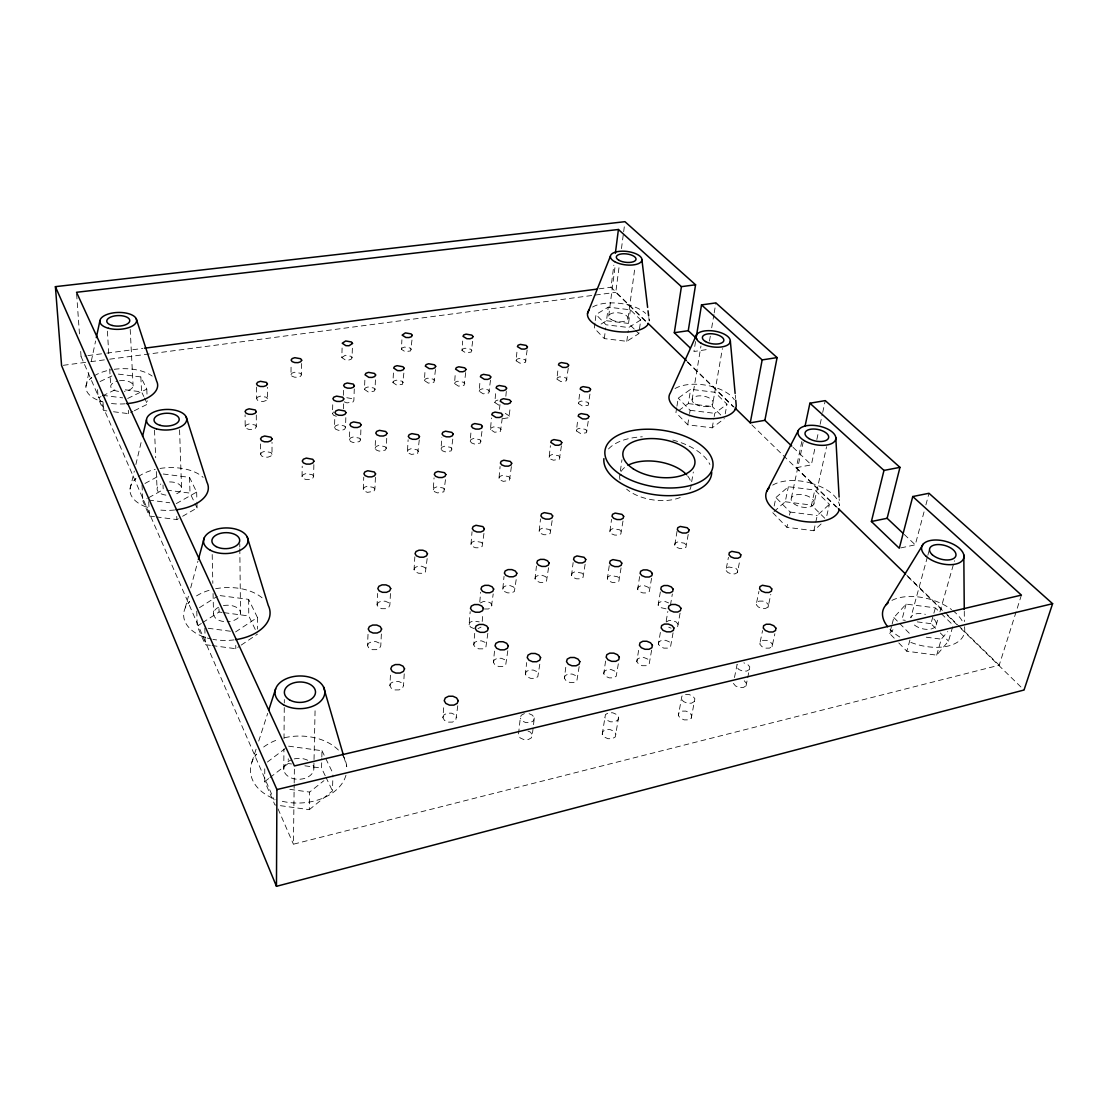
<?xml version="1.0" encoding="UTF-8"?>
<svg xmlns="http://www.w3.org/2000/svg" width="1108" height="1108" viewBox="0 0 1108 1108"><rect width="100%" height="100%" fill="white"/><g stroke="black" fill="none" stroke-linecap="round" stroke-linejoin="round"><path stroke-width="0.75" stroke-dasharray="5 3.75" d="M256.557 387.121L256.599 398.672L257.555 400.293L260.214 401.345L263.566 401.401L266.322 400.445L267.416 398.852L267.43 387.315M260.56 443.948L260.588 454.169L261.599 455.984L264.41 457.133L267.942 457.175L270.851 456.094L272 454.322L272.028 442.397M283.773 769.437L283.939 748.98M284.008 738.759L284.285 704.66M284.299 702.957L284.327 699.55M301.653 363.507L301.501 374.836L300.476 376.346L297.844 377.246L294.589 377.191L291.972 376.194L290.988 374.642L291.085 364.92M269.978 777.553L288.219 763.523L288.26 758.772M1021.41 595.107L999.208 665.202L293.426 844.199L294.174 784.644M294.202 782.94L294.409 765.933M313.855 464.612L313.633 476.634L312.539 478.49L309.631 479.612L306.043 479.57L303.149 478.379L302.055 476.509L302.207 466.191M264.757 768.827L264.77 781.569L274.909 804.907L309.284 809.671L309.631 792.082L323.91 780.683M313.841 768.038L313.993 761.224M314.035 759.534L315.115 708.511M325.198 775.697L321.555 768.107L321.791 758.62M321.832 757.041L321.985 750.725L288.385 746.127M336.333 416.317L333.591 415.251L332.511 413.589L332.76 403.658M345.834 417.661L345.516 427.646L344.533 429.322L341.818 430.333L338.411 430.292L335.627 429.198L334.533 427.48L334.838 415.819M352.358 348.231L352.053 357.787L351.139 359.241L348.618 360.1L345.447 360.031L341.818 357.579L342.095 348.023M343.341 395.321L343.535 388.769M343.508 408.797L343.66 403.838M309.284 809.671L332.469 790.904L332.94 775.018M360.889 429.835L360.516 439.89L359.546 441.607L353.369 442.591L350.543 441.483L349.422 439.738L349.754 429.669M344.269 401.858L346.984 402.896L352.94 402.01L353.881 400.417L354.269 388.963M375.432 379.878L375.016 389.614L374.116 391.152L368.285 392.024L364.49 389.42L364.92 378.05M375.418 477.326L374.892 489.362L373.895 491.246L367.468 492.368L364.49 491.149L363.286 489.237L363.756 477.188M386.734 438.311L386.249 448.394L385.321 450.125L379.158 451.136L376.291 450.014L375.113 448.241L375.543 438.145M381.36 633.998L380.792 645.632L379.67 648.111L376.429 649.662L372.316 649.676L368.909 648.138L367.524 645.645L368.105 632.349M390.459 593.514L389.864 604.94L388.797 607.253L385.681 608.694L381.706 608.694L378.41 607.239L377.052 604.913L377.579 593.472M403.866 373.105L402.509 384.296L396.775 385.141L392.952 382.579L393.423 372.911M411.968 340.059L410.639 350.917L405.113 351.693L401.415 349.297L401.899 339.837M404.226 673.83L403.534 685.603L402.412 688.262L399.115 689.91L394.877 689.938L391.346 688.303L389.877 685.672L390.515 673.872M419.281 439.918L417.702 453.407L411.58 454.419L408.686 453.283L407.453 451.51L408.118 439.751M435.486 369.532L433.962 382.274L428.297 383.119L424.419 380.57L425.098 369.338M427.162 558.543L425.458 571.936L422.494 573.279L418.658 573.265L415.431 571.894L414.046 569.706L414.835 556.867M445.471 479.681L443.879 491.827L437.591 492.935L434.571 491.73L433.256 489.833L434.059 477.853M452.798 439.114L451.247 450.873L445.208 451.884L442.3 450.762L441.026 448.989L441.829 437.286M465.706 372.565L464.114 385.307L458.477 386.152L454.543 383.603L455.36 372.371M472.659 341.264L471.219 352.067L465.789 352.843L461.981 350.447L462.673 341.042M457.784 705.713L455.776 720.352L452.479 722.097L448.172 722.125L444.516 720.435L442.895 717.679L443.823 705.796M481.966 431.4L480.36 443.048L474.432 444.031L471.537 442.923L470.221 441.192L471.025 431.234M490.498 380.183L488.822 392.98L483.199 393.839L479.182 391.249L480.096 379.989M483.947 533.419L482.132 546.521L479.321 547.795L475.609 547.768L472.424 546.466L470.969 544.374L472.036 531.743M474.016 628.61L470.595 627.128L469.058 624.746L470.18 611.644M502.256 418.173L500.484 431.344L494.667 432.286L490.456 429.516L491.467 417.993M498.905 405.168L494.805 402.536L495.816 391.207M487.839 633.319L485.858 647.307L482.797 648.845L478.753 648.845L475.277 647.335L473.698 644.87L474.723 633.319M479.792 602.004L480.664 592.268M499.514 409.406L499.957 404.517M482.202 621.477L482.95 613.306M505.844 396.249L506.301 391.401M511.384 466.634L509.5 480.29L503.406 481.357L500.387 480.193L498.988 478.337L500.082 466.496M503.074 418.63L508.807 417.716L510.428 406.317M484.404 608.985L488.323 608.998L491.26 607.572L493.199 593.916M527.131 350.003L525.427 362.427L520.04 363.216L516.079 360.793L517.131 349.796M507.796 650.742L505.719 664.869L502.658 666.448L498.572 666.462L495.027 664.897L493.392 662.376L494.694 649.108M516.176 579.636L514.375 591.506L511.508 592.891L507.658 592.877L504.32 591.478L502.769 589.234L504.043 576.368M552.13 520.594L550.164 533.516L547.49 534.749L543.862 534.721L540.662 533.447L539.125 531.424L540.524 518.946M568.252 368.271L566.41 380.833L560.994 381.664L556.881 379.158L558.127 368.078M548.557 567.712L546.521 581.063L543.737 582.42L539.942 582.406L536.604 581.035L535.012 578.833L536.438 566.063M561.396 445.831L559.415 459.211L553.543 460.222L550.551 459.1L549.111 457.327L550.413 445.679M524.389 713.552L521.176 715.311L520.289 718.123L518.378 735.089L520.164 737.914L523.932 739.632L528.253 739.604L531.452 737.817L532.297 734.978L534.305 718.026L532.491 715.228L528.71 713.524L525.829 713.552M539.79 664.204L537.809 676.739L534.776 678.345L530.663 678.359L527.062 676.78L525.358 674.218L526.66 662.584M589.955 394.088L588.209 405.279L582.697 406.165L578.445 403.547L579.803 392.301M588.223 421.275L586.437 432.716L580.772 433.671L576.395 430.915L577.78 419.475M594.927 323.093L594.303 328.231L604.317 338.591L626.796 341.319L638.817 333.633L640.743 319.935L630.383 309.811L608.237 307.138L595.993 314.52L595.148 321.375M772.068 646.629L772.373 644.219L770.282 641.823L766.625 640.355L762.775 640.355L760.199 641.837L759.88 644.247L761.944 646.643L765.628 648.138L769.492 648.125L772.068 646.629L774.866 633.721M585.121 564.221L583.016 577.503L580.287 578.833L576.52 578.819L573.182 577.462L571.534 575.287L573.141 562.573M604.317 338.591L605.688 327.857M601.076 324.076L606.491 320.752L608.237 307.138M645.521 320.863L611.02 287.277L613.846 265.186M608.707 316.057L615.217 265.366M579.165 666.587L576.866 680.769L573.889 682.389L569.789 682.403L566.146 680.824L564.36 678.248L566.077 664.966M645.465 321.265L615.771 292.346L619.275 265.421M621.463 248.607L623.43 233.456M623.652 231.78L624.524 225.049M768.121 607.004L768.412 604.76L766.404 602.503L762.872 601.118L759.146 601.118L756.639 602.489L756.321 604.733L758.315 606.99L761.875 608.403L765.628 608.403L768.121 607.004L770.808 594.317M628.001 318.398L634.884 267.707M634.247 329.09L628.527 323.425L630.383 309.811M626.796 341.319L628.264 330.586M622.987 521.023L620.868 533.876L618.306 535.109L614.705 535.081L611.464 533.807L609.816 531.798L611.561 519.375M733.413 683.387L735.504 685.949L739.285 687.528L743.288 687.514L746.003 685.907L746.363 683.331L744.257 680.769M747.72 677.694L749.784 666.933L747.665 664.385L743.87 662.833M620.369 471.052L621.976 459.737M621.076 567.892L618.86 581.16L616.187 582.503L612.433 582.503L609.054 581.132L607.35 578.944L609.372 564.664M618.333 663.817L616.2 676.268L613.292 677.861L609.234 677.874L605.577 676.309L603.721 673.761L605.661 660.548M602.226 734.202L605.439 714.549L608.5 712.818L612.766 712.79L616.616 714.48L618.596 717.25L615.3 736.917L612.253 738.676L607.987 738.717L604.151 737L602.226 734.202L602.918 731.405L605.965 729.646L610.203 729.618L614.012 731.308L615.965 734.092M651.573 578.237L649.274 591.575L646.615 592.946L642.848 592.932L639.413 591.547L637.64 589.331L639.621 576.603M676.683 407.786L675.922 412.591L687.736 424.793L712.222 427.84L724.383 418.589M676.946 406.179L678.221 398.174L690.644 389.296L714.757 392.26L726.959 404.185L725.241 413.783M651.615 650.161L649.163 664.135L646.338 665.7L642.335 665.714L638.693 664.163L636.795 661.67L638.637 650.188M695.561 341.527L693.94 351.513L708.081 349.38M737.416 572.573L737.762 570.454L735.85 568.321L728.801 566.977L726.336 568.279L725.962 570.398L727.859 572.531L731.28 573.875L734.936 573.889L737.416 572.573L739.867 560.052M678.678 410.597L688.303 403.603L690.644 389.296M666.033 608.846L659.994 607.433L658.166 605.148L660.534 590.758M687.736 424.793L689.328 415.126M689.591 413.519L690.132 410.292L678.221 398.174M692.071 399.891L700.962 345.987M688.22 534.444L685.907 547.352L683.414 548.599L679.813 548.571L676.489 547.283L674.717 545.233L677.057 531.258M673.055 632.82L670.575 646.615L667.833 648.125L663.9 648.138L660.299 646.643L658.401 644.205L660.576 631.2M709.466 341.084L710.311 336.112M711.696 327.802L713.926 314.52M714.203 312.858L715.879 302.899M666.199 621.117L667.833 611.45M670.437 605.176L672.348 593.985M691.683 481.689L693.331 471.994M720.754 414.974L712.278 406.567L722.416 348.591M712.222 427.84L713.912 418.173M714.203 416.553L714.757 413.339L726.959 404.185M677.639 626.699L680.09 613.084M691.254 718.15L691.738 715.436L689.675 712.749L685.852 711.101L681.725 711.128L678.858 712.818L678.345 715.519L680.395 718.233L684.232 719.895L688.373 719.868L691.254 718.15L694.868 698.774L692.791 696.101L688.941 694.467L684.772 694.481L681.891 696.156L678.345 715.519M726.336 568.279L728.427 557.324M734.465 677.542L737.125 664.412L736.751 666.961L738.856 669.523L742.665 671.088L746.709 671.074L749.437 669.481M774.173 505.968L775.905 497.561L788.37 486.717L814.809 490.041L829.407 504.306L826.346 517.755M756.639 602.489L758.925 591.395M746.003 685.907L747.374 679.329M774.035 511.605L785.226 501.758L788.37 486.717M837.136 507.422L796.306 467.673L802.58 437.923M85.953 386.318L89.526 369.532M91.313 361.139L95.593 341.001M760.199 641.837L762.581 630.563M791.375 497.894L803.12 442.355M821.111 523.959L813.84 530.732L786.929 527.311L788.231 521.217M789.519 515.109L790.17 512.062L775.905 497.561M796.306 467.673L811.347 464.875L815.003 447.964M816.845 439.502L818.3 432.743M820.142 424.295L822.33 414.143M822.704 412.453L825.266 400.611M658.401 644.205L658.928 641.795L661.67 640.299L665.576 640.299L669.177 641.781L671.088 644.191M824.754 518.239L811.499 505.082L814.809 490.041M813.923 503.974A11.717 6.149 11.9 0 0 799.076 494.487A11.717 6.149 11.9 0 0 794.907 504.431A11.717 6.149 11.9 0 0 813.923 503.974L826.596 446.663M674.717 545.233L675.174 543.197L677.667 541.964L684.564 543.252L686.337 545.302M813.84 530.732L817.247 515.497L829.407 504.306M658.166 605.148L658.678 602.89L661.337 601.492L665.119 601.505L668.595 602.904M636.795 661.67L637.391 659.177L640.202 657.626L644.177 657.626L647.806 659.149L649.717 661.628M129.996 489.293L134.303 471.108M135.868 464.501L141.755 439.71M618.596 717.25L617.918 720.048L614.857 721.793L610.563 721.834L606.699 720.117L604.746 717.333M637.64 589.331L638.194 587.129L640.84 585.772L644.579 585.786L648 587.157L649.8 589.373M603.721 673.761L604.386 671.213L607.295 669.634L611.325 669.62L614.968 671.171L616.837 673.706M894.225 638.194L889.627 633.444L891.746 625.494M892.162 623.901L893.851 617.544L906.122 604.095L935.374 607.876L940.11 612.502M900.901 547.892L915.263 544.817L924.127 511.564M925.9 504.916L928.989 493.282M906.122 604.095L901.87 619.884L905.291 620.328M185.258 607.876L188.429 596.201M190.687 587.863L197.93 561.16M927.41 556.881L910.79 617.779A13.199 7.34 16 0 1 925.429 614.358M927.853 555.233L929.21 550.302M952.672 626.823L948.503 641.116L936.689 655.147L906.843 651.241L910.804 636.837M607.35 578.944L607.946 576.769L610.619 575.44L617.724 576.811L619.441 578.985M935.609 628.319L930.928 623.652L935.374 607.876M936.191 625.009L938.06 618.416M939.944 611.824L954.473 560.731M609.816 531.798L610.397 529.79L612.959 528.585L619.76 529.859L621.422 531.882M936.689 655.147L941.288 639.15L947.755 631.56M564.36 678.248L565.108 675.658L568.099 674.066L572.171 674.052L575.8 675.631L577.6 678.193M534.305 718.026L533.447 720.837L530.233 722.61L525.885 722.638L522.076 720.92L520.289 718.123M571.534 575.287L572.199 573.113L574.927 571.797L582.005 573.155L583.667 575.329M525.358 674.218L526.189 671.642L529.222 670.063L533.308 670.049L536.895 671.614L538.613 674.163M251.848 762.276L256.073 749.216M258.718 741.058L267.693 713.317M535.012 578.833L535.76 576.645L538.557 575.315L542.324 575.329L545.648 576.686L547.255 578.875M539.125 531.424L539.845 529.416L542.505 528.197L549.305 529.486L550.856 531.508M493.392 662.376L494.279 659.856L497.34 658.291L501.412 658.277L504.943 659.828L506.591 662.335M576.395 430.915L576.977 429.267L579.346 428.284L585.536 429.392L586.991 431.067M578.445 403.547L578.999 401.982L581.312 401.054L587.323 402.135L588.75 403.714M502.769 589.234L503.586 587.005L506.453 585.633L510.276 585.647L513.613 587.032L515.178 589.276M549.111 457.327L549.748 455.582L552.227 454.543L558.584 455.707L560.039 457.466M473.698 644.87L474.626 642.405L477.673 640.895L481.689 640.895L485.166 642.405L486.758 644.856M442.895 717.679L443.948 714.909L447.23 713.192L451.51 713.164L455.153 714.84L456.787 717.582M469.058 624.746L469.972 622.364L472.978 620.909L479.21 621.879M556.881 379.158L557.462 377.676L559.748 376.803L565.62 377.828L566.977 379.351M470.969 544.374L471.828 542.311L474.639 541.064L481.509 542.38L482.963 544.457M498.988 478.337L499.736 476.509L502.339 475.415L508.807 476.62L510.22 478.462M389.877 685.672L391.013 683.027L394.31 681.392L398.52 681.378L402.038 682.985L403.534 685.603M490.456 429.516L491.19 427.868L493.683 426.871L499.86 427.993L501.19 429.682M516.079 360.793L516.716 359.352L519.015 358.507L524.763 359.518L526.051 360.986M494.805 402.536L495.511 400.971L497.935 400.043M414.046 569.706L415.029 567.531L417.993 566.216L421.802 566.23L425.015 567.587L426.414 569.761M470.221 441.192L470.997 439.502L473.545 438.477L479.792 439.627L481.121 441.344M367.524 645.645L368.673 643.166L371.914 641.643L376 641.643L379.393 643.152L380.792 645.632M433.256 489.833L434.142 487.949L436.871 486.827L443.408 488.046L444.737 489.944M377.052 604.913L378.133 602.6L381.249 601.187L385.196 601.187L388.493 602.627L389.864 604.94M479.182 391.249L479.902 389.725L482.312 388.811L488.254 389.877L489.528 391.443M441.026 448.989L441.857 447.272L444.474 446.233L450.776 447.383L452.064 449.142M454.543 383.603L455.305 382.094L457.729 381.194L463.629 382.246L464.848 383.797M461.981 350.447L462.687 349.048L465.028 348.217L470.734 349.214L471.925 350.654M407.453 451.51L408.353 449.765L411.026 448.726L417.342 449.89L418.575 451.662M424.419 380.57L425.223 379.075L427.688 378.174L433.574 379.227L434.751 380.764M363.286 489.237L364.297 487.368L367.136 486.232L373.673 487.465L374.892 489.362M375.113 448.241L376.069 446.496L378.77 445.458L385.058 446.621L386.249 448.394M255.145 756.293L256.363 754.105A48.198 33.489 -1.6 0 0 276.211 799.519M392.952 382.579L393.811 381.069L396.332 380.169L402.218 381.221L403.354 382.772M401.415 349.297L402.232 347.884L404.642 347.053L410.334 348.05L411.442 349.505M349.422 439.738L350.405 438.02L353.133 436.995L359.38 438.145L360.516 439.89M364.49 389.42L365.405 387.883L367.981 386.969L373.908 388.035L375.016 389.614M334.533 427.48L335.53 425.818L338.245 424.821L344.408 425.943L345.516 427.646M302.055 476.509L303.177 474.653L306.071 473.545L312.525 474.764L313.633 476.634M332.511 413.589L333.508 411.954M341.818 357.579L345.267 355.28L351.014 356.305L352.053 357.787M260.588 454.169L261.765 452.396L264.66 451.33L270.975 452.521L272 454.322M256.294 415.015L256.336 426.76L255.186 428.45L252.333 429.461L248.884 429.419L246.156 428.325L245.187 426.594L245.09 414.835M290.988 374.642L292.027 373.133L294.659 372.246L300.503 373.299L301.501 374.836M188.471 603.181L189.662 601.45A43.226 26.426 -2.2 0 0 211.365 639.053M245.187 426.594L246.364 424.918L249.203 423.907L255.366 425.056L256.336 426.76M256.599 398.672L257.721 397.079L260.463 396.138L266.46 397.232L267.416 398.852M134.816 479.958L135.952 478.559A39.223 21.371 -2.3 0 0 148.735 507.81L146.547 506.91M889.627 633.444L895.195 627.28M90.704 378.645L91.798 377.496A35.899 17.631 -2.1 0 0 102.379 401.733L100.426 400.971M264.77 781.569L268.676 778.55M267.374 762.055L287.069 747.124M212.071 645.562L235.81 648.734L239.882 645.992M241.225 645.078L257.471 634.122M235.588 631.934L257.402 617.433L248.649 599.373L218.719 595.425M210.368 645.341L205.285 644.662L197.224 626.117L201.324 623.472M202.681 622.585L219.052 612.018L222.362 612.461M199.482 607.655L217.348 596.298M640.743 319.935L628.679 327.525L606.076 324.783L595.993 314.52M694.384 701.475L691.489 703.178L687.306 703.192L683.442 701.544L681.378 698.843M156.256 516.91L176.864 519.583L181.2 517.09M182.64 516.259L197.099 507.935L196.933 501.592M176.283 503.6L196.656 492.077L189.537 477.368L162.557 473.919M154.538 516.688L149.386 516.023L142.835 500.941L147.198 498.517M148.652 497.714L163.208 489.667L163.014 484.944M144.968 483.462L161.089 474.709M666.157 622.004L668.844 620.563L672.681 620.577L676.226 622.017L678.124 624.344M113.528 411.747L128.5 413.644L132.877 411.456M134.331 410.736L147.475 404.185L147.322 400.833M127.683 398.478L146.782 389.13L140.855 376.928L117.947 374.061M478.005 628.61L481.011 627.128M106.867 410.916L103.543 410.486L98.1 397.98L101.036 396.567M102.504 395.861L117.171 388.811M480.373 602.946L483.323 601.533L487.215 601.547L490.567 602.96L492.118 605.259M100.066 381.526L111.88 375.944M63.295 365.308L89.042 361.901M90.745 361.679L107.905 359.408M109.623 359.186L615.771 292.346M80.69 351.416L81.05 356.485L86.202 355.82M87.92 355.585L105.066 353.355M106.783 353.133L142.793 348.424M599.013 288.842L611.02 287.277M346.79 397.717L352.801 398.811L353.881 400.417M606.491 320.752L628.527 323.425M688.303 403.603L712.278 406.567M690.132 410.292L714.757 413.339M125.301 389.822L141.575 391.872L143.791 396.484M102.573 395.321L122.669 397.855M785.226 501.758L811.499 505.082M790.17 512.062L817.247 515.497M166.56 490.096L190.008 493.115L194.274 502.007M148.638 500.04L169.773 502.769M917.258 621.879L930.928 623.652M926.274 637.197L941.288 639.15M224.01 612.669L248.774 615.951L255.297 629.579M230.464 631.241L204.841 627.834L205.285 644.662M288.219 763.523L291.543 763.98M304.88 765.808L321.555 768.107M289.825 789.353L309.631 792.082M627.682 304.783L629.621 305.392M711.322 386.318L713.469 387.024M810.405 482.922L812.815 483.753A37.52 19.681 11.9 0 1 839.573 505.594L839.185 498.794M505.331 413.409L509.5 416.096M668.72 627.183L671.088 628.153M202.93 636.366L205.396 637.46M528.004 731.045L530.51 732.18L532.297 734.978M904.253 534.444L915.263 544.817M793.009 447.286L811.347 464.875M687.417 361.651L734.244 407.245M906.843 575.274L943.781 611.242M944.778 612.212L957.34 624.441M958.378 625.452L999.208 665.202M687.528 362.233L733.302 406.816M751.861 424.89L836 506.841M907.757 576.728L942.396 610.466M947.34 615.286L959.708 627.336M960.955 628.541L1024.041 690.007M941.301 613.666L951.952 624.081M635.383 330.226L638.817 333.633M940.304 632.973L948.503 641.116M893.851 617.544L898.491 622.267M899.654 623.444L911.247 635.244M772.788 512.699L786.929 527.311M898.81 642.945L906.843 651.241M321.985 750.725L332.996 773.426M144.525 398.021L147.475 404.185M194.98 503.489L197.099 507.935M325.918 777.22L332.469 790.904M81.05 356.485L274.119 799.865M278.053 808.895L293.426 844.199M343.854 756.667L346.721 766.487M648.831 317.567L649.246 320.96A31.093 14.169 7.1 0 0 648.457 317.179M735.283 395.168L735.601 398.548M76.632 293.98L79.624 336.223M97.559 389.614L98.1 397.98M103.002 402.066L103.543 410.486M107.407 331.154L108.958 356.914M109.678 368.936L110.717 386.11M128.32 410.265L128.5 413.644M130.204 329.381L133.112 385.93M142.046 485.055L142.835 500.941M148.707 501.633L149.386 516.023M140.855 376.928L141.575 391.872M146.782 389.13L147.004 394.157M154.497 430.139L155.702 457.743M156.311 471.537L157.073 488.794M176.74 516.383L176.864 519.583M179.565 429.821L181.56 488.337M189.537 477.368L190.008 493.115M196.781 611.076L197.224 626.117M196.656 492.077L196.878 500.013M212.196 554.499L212.833 583.32M213.068 593.486L213.525 613.832M218.982 608.694L219.052 612.018M235.769 645.368L235.81 648.734M239.757 543.654L239.799 547.033M239.813 548.723L240.519 613.001M964.279 611.311L964.362 621.56M248.649 599.373L248.774 615.951M257.402 617.433L257.444 629.122M680.201 497.478A36.038 19.265 8.8 0 1 626.616 489.14M620.037 479.764A36.038 19.265 8.8 0 1 625.286 466.994M687.653 475.941A36.038 19.265 8.8 0 1 691.073 483.642M691.129 484.916A36.038 19.265 8.8 0 1 689.785 489.805M608.514 448.962A54.403 28.669 8.7 0 1 642.308 436.787M672.778 440.07A54.403 28.669 8.7 0 1 709.896 464.487M125.19 403.797A35.899 17.631 -2.1 0 1 111.022 403.464M94 375.958A35.899 17.631 -2.1 0 1 111.229 369.781M114.207 369.31A35.899 17.631 -2.1 0 1 152.17 376.097M119.484 380.75A11.218 5.512 -2.1 0 1 132.849 384.531A11.218 5.512 -2.1 0 1 124.387 391.359M118.556 391.401A11.218 5.512 -2.1 0 1 110.745 386.858A11.218 5.512 -2.1 0 1 116.742 381.318M174.579 510.012A39.223 21.371 -2.3 0 1 158.292 509.832M138.292 476.675A39.223 21.371 -2.3 0 1 155.217 469.404M160.023 468.449A39.223 21.371 -2.3 0 1 203.166 477.396M169.538 481.925A12.257 6.676 -2.3 0 1 181.186 486.647A12.257 6.676 -2.3 0 1 175.286 494.265M165.923 495.124A12.257 6.676 -2.3 0 1 157.419 490.539A12.257 6.676 -2.3 0 1 160.854 484.016M234.093 639.884A43.226 26.426 -2.2 0 1 212.916 639.358M196.532 595.896A43.226 26.426 -2.2 0 1 211.116 589.747M215.631 588.736A43.226 26.426 -2.2 0 1 263.676 599.248M223.428 605.605A13.504 8.255 -2.2 0 1 240.381 611.99A13.504 8.255 -2.2 0 1 227.182 621.726M223.664 621.546A13.504 8.255 -2.2 0 1 213.65 614.94A13.504 8.255 -2.2 0 1 220.201 606.505M345.973 775.212A48.198 33.489 -1.6 0 1 279.105 800.447M263.69 747A48.198 33.489 -1.6 0 1 277.928 739.604M284.507 737.734A48.198 33.489 -1.6 0 1 340.862 752.803M341.832 754.063A48.198 33.489 -1.6 0 1 346.832 769.395M313.121 765.365A15.055 10.457 -1.6 0 1 304.672 778.37A15.055 10.457 -1.6 0 1 285.476 773.855A15.055 10.457 -1.6 0 1 290.753 760.102M294.285 758.897A15.055 10.457 -1.6 0 1 307.899 760.351M592.614 307.054A31.093 14.169 7.1 0 1 645.645 313.439M675.021 388.562A33.932 16.62 9 0 1 707.139 385.404A33.932 16.62 9 0 1 734.313 399.725M772.705 485.124A37.52 19.681 11.9 0 1 812.884 483.628M964.417 626.699A42.256 23.517 16 0 1 907.964 641.227M899.765 636.989A42.256 23.517 16 0 1 889.946 629.289M891.94 600.398A42.256 23.517 16 0 1 951.606 609.608M952.88 610.591A42.256 23.517 16 0 1 963.087 622.724M933.809 618.943A13.199 7.34 16 0 1 931.066 628.998A13.199 7.34 16 0 1 913.061 623.846M611.228 319.561A9.709 4.432 7.1 0 0 627.557 319.492A9.709 4.432 7.1 0 0 616.27 312.705A9.709 4.432 7.1 0 0 611.228 319.561M695.131 404.018A10.609 5.194 9 0 0 712.707 403.797A10.609 5.194 9 0 0 699.868 395.819A10.609 5.194 9 0 0 695.131 404.018"/><path stroke-width="1.5" d="M805.017 426.358L809.906 403.215L883.976 470.415L871.4 521.508L899.294 548.238L912.757 496.536L928.989 493.282L1052.6 603.694L1024.041 690.007L276.46 886.317L276.917 789.561L55.4 286.653L624.954 221.683L695.575 284.77L688.262 330.696L696.932 338.882M839.102 509.334L838.922 510.719A37.52 19.681 11.9 0 1 791.306 518.613A37.52 19.681 11.9 0 1 769.118 487.922M615.369 253.289L618.416 229.494L76.521 292.29L294.409 765.933L1021.41 595.107L912.757 496.536M690.256 347.995L674.315 332.719L681.42 286.653L618.416 229.494M696.101 338.189L701.516 304.894L715.879 302.899L777.096 357.593L764.88 420.32L791.777 446.109M764.88 420.32L750.255 422.841L762.165 359.906L701.516 304.894M96.313 337.649L99.872 320.863M142.544 436.4L146.464 419.877M735.158 409.558L735.449 408.423L750.255 422.841M903.034 533.28L887.134 518.295L899.973 467.354L825.266 400.611L809.906 403.215M198.387 559.498L204.274 537.796M268.759 710.048L275.629 688.83M648.277 323.55L647.917 324.506A31.093 14.169 7.1 0 1 608.888 330.087A31.093 14.169 7.1 0 1 589.082 310.018M587.517 313.509L610.397 256.225M696.53 334.782L670.34 392.897A33.932 16.62 9 0 0 698.026 417.55A33.932 16.62 9 0 0 736.211 405.334L735.754 400.251M766.778 491.26L798.342 430.472M886.289 604.566L923.38 543.917M276.917 789.561L1052.6 603.694M871.4 521.508L887.134 518.295M883.976 470.415L899.973 467.354M762.165 359.906L777.096 357.593M674.315 332.719L688.262 330.696M681.42 286.653L695.575 284.77M144.511 348.203L597.295 289.077M647.986 323.273L686.406 360.668M838.368 508.627L905.61 574.082M276.46 886.317L61.577 365.529L55.4 286.653M136.173 318.619L156.657 381.207A35.899 17.631 -2.1 0 1 126.783 403.658M186.102 416.76L207.016 482.396A39.223 21.371 -2.3 0 1 176.061 509.832M247.167 536.798L268.233 605.37A43.226 26.426 -2.2 0 1 235.713 639.662M323.55 686.974L343.383 755.019M641.947 259.964L647.626 307.401M648.028 310.794L648.637 315.877M730.338 340.959L735.13 393.465M835.792 437.591L839.102 497.09M963.808 554.9L964.265 609.594M628.028 465.277A36.038 19.265 8.8 0 1 686.586 474.709M711.71 472.16A54.403 28.669 8.7 0 1 656.185 494.902A54.403 28.669 8.7 0 1 603.902 458.615M887.646 626.685A42.256 23.517 16 0 1 888.27 602.738M775.863 628.111L775.572 630.494L772.982 631.989L769.077 631.989L765.379 630.494L763.287 628.111L763.592 625.715L766.196 624.247L770.06 624.247L773.758 625.729L775.863 628.111M771.764 588.902L771.473 591.132L768.966 592.517L765.199 592.503L761.611 591.104L759.603 588.86L759.908 586.631L762.429 585.273L769.741 586.672L771.764 588.902M740.823 554.803L740.476 556.922L737.997 558.21L734.313 558.197L730.865 556.867L728.953 554.734L729.313 552.643L731.806 551.355L738.898 552.698L740.823 554.803M680.935 608.25L680.451 610.577L677.75 612.018L673.858 612.018L670.285 610.563L668.387 608.223L668.886 605.91L671.587 604.483L675.451 604.483L679.024 605.924L680.935 608.25M673.899 627.945L673.401 630.355L670.645 631.851L666.684 631.851L663.041 630.369L661.13 627.945L661.656 625.549L664.412 624.067L668.346 624.067L671.974 625.549L673.899 627.945M689.024 529.79L688.58 531.812L686.074 533.045L682.459 533.017L679.107 531.743L677.32 529.693L677.777 527.685L680.284 526.452L687.223 527.754L689.024 529.79M673.165 589.193L672.667 591.45L670.008 592.835L666.171 592.835L662.653 591.423L660.797 589.151L661.31 586.908L663.983 585.536L667.792 585.55L671.296 586.935L673.165 589.193M652.418 645.258L651.864 647.737L649.025 649.288L644.995 649.288L641.324 647.751L639.427 645.271L640.009 642.792L642.834 641.269L646.85 641.255L650.507 642.779L652.418 645.258M652.349 573.473L651.823 575.675L649.149 577.019L645.355 577.005L641.906 575.634L640.105 573.418L640.659 571.229L643.319 569.9L647.086 569.914L650.534 571.271L652.349 573.473M619.344 657.21L618.707 659.759L615.785 661.337L611.699 661.351L608.015 659.786L606.145 657.238L606.81 654.703L609.719 653.138L613.79 653.138L617.461 654.689L619.344 657.21M621.782 563.127L621.2 565.288L618.499 566.617L614.732 566.604L611.325 565.246L609.594 563.072L610.203 560.911L612.89 559.595L620.037 560.967L621.782 563.127M623.666 516.383L623.111 518.364L620.535 519.569L616.921 519.541L613.652 518.281L611.99 516.273L612.572 514.306L615.148 513.101L621.99 514.375L623.666 516.383M579.83 661.615L579.11 664.191L576.118 665.783L571.977 665.797L568.307 664.218L566.507 661.656L567.254 659.094L570.26 657.515L574.36 657.501L578.016 659.066L579.83 661.615M585.758 559.457L585.107 561.604L582.365 562.933L578.584 562.919L575.204 561.562L573.542 559.388L574.221 557.241L576.963 555.939L584.082 557.296L585.758 559.457M540.579 657.57L539.776 660.133L536.715 661.725L532.574 661.739L528.945 660.16L527.214 657.598L528.059 655.05L531.106 653.471L535.219 653.471L538.834 655.022L540.579 657.57M549.111 562.933L548.391 565.108L545.579 566.437L541.757 566.423L538.405 565.052L536.798 562.864L537.546 560.703L540.358 559.374L544.153 559.401L547.49 560.759L549.111 562.933M588.847 416.373L588.279 418.007L585.897 418.99L582.586 418.935L578.182 416.206L578.764 414.572L581.146 413.603L587.379 414.711L588.847 416.373M552.67 515.926L551.978 517.921L549.291 519.14L545.635 519.112L542.408 517.838L540.87 515.829L541.577 513.835L544.263 512.63L551.105 513.918L552.67 515.926M508.309 645.77L507.436 648.291L504.348 649.856L500.234 649.856L496.661 648.305L495.013 645.798L495.899 643.291L498.988 641.74L503.087 641.74L506.633 643.277L508.309 645.77M590.564 389.268L590.01 390.819L587.697 391.747L584.484 391.678L580.19 389.088L580.758 387.537L583.071 386.623L589.124 387.689L590.564 389.268M516.84 573.21L516.051 575.426L513.156 576.797L509.292 576.783L505.927 575.384L504.362 573.155L505.179 570.939L508.06 569.595L511.91 569.609L515.262 570.98L516.84 573.21M561.784 442.507L561.147 444.239L558.654 445.277L555.246 445.236L550.787 442.355L551.438 440.624L553.917 439.585L560.302 440.749L561.784 442.507M488.309 628.375L487.409 630.826L484.334 632.336L480.263 632.336L476.759 630.826L475.166 628.375L476.094 625.937L479.155 624.441L483.213 624.441L486.703 625.937L488.309 628.375M458.213 700.63L457.189 703.386L453.878 705.117L449.543 705.145L445.845 703.455L444.225 700.713L445.277 697.957L448.588 696.253L452.895 696.226L456.565 697.901L458.213 700.63M493.656 589.054L492.797 591.353L489.833 592.752L485.9 592.752L482.506 591.312L480.955 589.027L481.841 586.741L484.792 585.343L488.711 585.356L492.091 586.769L493.656 589.054M483.393 608.389L482.506 610.757L479.473 612.225L475.457 612.225L472.022 610.743L470.457 608.375L471.385 606.021L474.404 604.566L478.393 604.58L481.828 606.034L483.393 608.389M568.626 365.1L568.058 366.582L565.759 367.454L562.615 367.385L558.474 364.906L559.055 363.438L561.354 362.565L567.254 363.604L568.626 365.1M511.702 463.255L510.968 465.055L508.35 466.163L504.846 466.108L501.813 464.945L500.401 463.116L501.148 461.302L503.766 460.222L510.289 461.413L511.702 463.255M484.362 528.682L483.531 530.732L480.706 531.992L476.966 531.965L473.753 530.663L472.299 528.599L473.158 526.549L475.983 525.303L482.894 526.619L484.362 528.682M404.531 668.775L403.423 671.406L400.085 673.055L395.833 673.068L392.274 671.448L390.778 668.817L391.927 666.199L395.251 664.578L399.489 664.565L403.021 666.171L404.531 668.775M510.885 401.428L510.192 403.035L507.727 403.991L504.431 403.935L500.248 401.248L500.954 399.656L503.42 398.714L509.555 399.808L510.885 401.428M502.561 414.877L501.841 416.525L499.334 417.508L495.982 417.453L491.758 414.711L492.492 413.062L494.999 412.093L501.218 413.201L502.561 414.877M527.45 346.859L526.826 348.286L524.513 349.117L521.411 349.048L517.436 346.652L518.073 345.225L520.372 344.394L526.161 345.405L527.45 346.859M506.605 388.16L505.913 389.711L503.475 390.639L500.22 390.584L496.093 387.966L496.799 386.415L499.237 385.501L505.29 386.581L506.605 388.16M427.48 553.723L426.511 555.884L423.533 557.213L419.669 557.186L416.428 555.828L415.029 553.654L416.026 551.507L419.004 550.191L422.841 550.219L426.068 551.562L427.48 553.723M482.382 426.414L481.62 428.104L479.058 429.115L475.651 429.073L472.742 427.979L471.426 426.248L472.202 424.572L474.764 423.561L481.052 424.71L482.382 426.414M381.609 629.025L380.473 631.491L377.219 633.014L373.077 633.028L369.643 631.491L368.244 629.025L369.407 626.56L372.662 625.051L376.775 625.051L380.196 626.56L381.609 629.025M490.775 376.969L490.068 378.493L487.631 379.393L484.418 379.338L480.373 376.775L481.094 375.252L483.517 374.365L489.501 375.418L490.775 376.969M445.845 474.556L444.973 476.412L442.231 477.548L438.643 477.506L435.61 476.315L434.294 474.418L435.167 472.562L437.923 471.454L444.502 472.673L445.845 474.556M390.709 588.611L389.642 590.91L386.498 592.337L382.495 592.323L379.171 590.883L377.814 588.57L378.908 586.27L382.038 584.872L386.013 584.885L389.324 586.312L390.709 588.611M453.158 434.101L452.341 435.818L449.709 436.857L446.275 436.815L443.352 435.693L442.064 433.948L442.895 432.231L445.527 431.206L451.856 432.369L453.158 434.101M465.956 369.366L465.208 370.861L462.77 371.762L459.557 371.692L455.582 369.158L456.344 367.662L458.795 366.79L464.723 367.828L465.956 369.366M473.019 336.555L472.313 337.954L469.958 338.785L466.87 338.716L463.019 336.347L463.74 334.948L466.094 334.131L471.828 335.128L473.019 336.555M419.489 436.552L418.602 438.283L415.916 439.336L412.453 439.28L409.544 438.159L408.298 436.4L409.198 434.668L411.885 433.63L418.242 434.793L419.489 436.552M435.693 366.332L434.89 367.828L432.411 368.715L429.198 368.645L425.306 366.125L426.109 364.629L428.588 363.756L434.502 364.795L435.693 366.332M375.57 473.892L374.573 475.761L371.72 476.883L368.091 476.856L365.1 475.651L363.895 473.753L364.906 471.883L367.759 470.761L374.338 471.994L375.57 473.892M386.969 433.27L386.027 435.001L383.299 436.04L379.822 435.984L376.942 434.862L375.764 433.103L376.72 431.386L379.448 430.361L385.764 431.524L386.969 433.27M404.129 368.271L403.27 369.781L400.75 370.668L397.495 370.612L393.659 368.064L394.517 366.568L397.052 365.682L402.98 366.734L404.129 368.271M361.07 424.807L360.1 426.511L357.358 427.536L353.895 427.48L351.056 426.372L349.906 424.641L350.904 422.937L353.646 421.926L359.92 423.076L361.07 424.807M412.231 335.336L411.428 336.735L408.99 337.552L405.86 337.497L402.135 335.115L405.389 332.899L411.11 333.896L412.231 335.336M375.64 375.003L374.726 376.54L372.136 377.44L368.853 377.385L365.044 374.809L365.959 373.271L368.549 372.371L374.518 373.438L375.64 375.003M345.987 412.661L344.99 414.323L342.261 415.32L338.826 415.265L336.029 414.184L334.935 412.481L335.946 410.833L338.674 409.835L344.865 410.971L345.987 412.661M313.924 461.177L312.816 463.019L309.908 464.127L306.293 464.086L303.384 462.895L302.276 461.039L303.398 459.211L306.307 458.103L312.802 459.321L313.924 461.177M354.38 385.695L353.424 387.26L350.779 388.188L347.455 388.132L344.726 387.108L343.632 385.501L344.602 383.936L347.247 383.008L353.286 384.088L354.38 385.695M343.799 398.894L342.815 400.5L340.114 401.47L336.735 401.415L333.979 400.348L332.899 398.7L333.896 397.093L336.597 396.138L342.704 397.246L343.799 398.894M352.524 343.452L349.062 345.738L345.876 345.668L342.233 343.231L345.696 340.973L351.471 341.984L352.524 343.452M272.042 438.99L270.878 440.762L267.956 441.815L264.397 441.773L261.571 440.624L260.546 438.837L261.723 437.078L264.646 436.026L271.003 437.203L272.042 438.99M301.695 360.266L300.67 361.762L298.01 362.648L294.742 362.579L292.11 361.596L291.127 360.058L292.166 358.563L294.811 357.69L300.697 358.743L301.695 360.266M256.28 411.664L255.117 413.339L252.25 414.337L248.774 414.281L246.031 413.187L245.062 411.484L246.239 409.821L249.106 408.824L255.297 409.96L256.28 411.664M267.43 384.019L266.322 385.598L263.552 386.526L260.172 386.47L257.499 385.432L256.544 383.825L257.665 382.246L260.435 381.318L266.46 382.412L267.43 384.019M620.605 474.681A54.569 28.545 8.7 0 0 711.184 471.856A54.569 28.545 8.7 0 0 645.036 429.253A54.569 28.545 8.7 0 0 620.605 474.681M633.125 468.726A36.37 19.016 8.7 0 0 693.65 467.133A36.37 19.016 8.7 0 0 649.953 438.588A36.37 19.016 8.7 0 0 633.125 468.726M108.515 328.287A18.407 8.448 -1.6 0 0 136.644 320.794A18.407 8.448 -1.6 0 0 109.595 313.633A18.407 8.448 -1.6 0 0 108.515 328.287M112.157 325.461A11.509 5.277 -1.6 0 0 129.775 320.808A11.509 5.277 -1.6 0 0 112.905 316.306A11.509 5.277 -1.6 0 0 112.157 325.461M156.367 428.824A20.152 10.291 -1.7 0 0 186.74 419.406A20.152 10.291 -1.7 0 0 156.685 410.999A20.152 10.291 -1.7 0 0 156.367 428.824M160.189 425.347A12.59 6.426 -1.7 0 0 179.205 419.489A12.59 6.426 -1.7 0 0 160.466 414.198A12.59 6.426 -1.7 0 0 160.189 425.347M210.382 550.274A22.271 12.811 -1.5 0 0 247.403 543.405A22.271 12.811 -1.5 0 0 219.55 528.558A22.271 12.811 -1.5 0 0 210.382 550.274M216.143 546.59A13.919 8.005 -1.5 0 0 239.3 542.352A13.919 8.005 -1.5 0 0 221.974 533.031A13.919 8.005 -1.5 0 0 216.143 546.59M283.385 704.688A24.916 16.357 -0.8 0 0 324.325 695.395A24.916 16.357 -0.8 0 0 292.013 676.877A24.916 16.357 -0.8 0 0 283.385 704.688M289.548 699.896A15.581 10.221 -0.8 0 0 315.184 694.162A15.581 10.221 -0.8 0 0 295.074 682.528A15.581 10.221 -0.8 0 0 289.548 699.896M614.58 261.613A15.886 6.745 6.9 0 0 641.255 261.654A15.886 6.745 6.9 0 0 622.654 251.184A15.886 6.745 6.9 0 0 614.58 261.613M618.901 260.269A9.93 4.224 6.9 0 0 635.59 260.311A9.93 4.224 6.9 0 0 623.998 253.76A9.93 4.224 6.9 0 0 618.901 260.269M701.032 343.203A17.382 7.95 8.7 0 0 729.784 342.968A17.382 7.95 8.7 0 0 708.524 330.655A17.382 7.95 8.7 0 0 701.032 343.203M705.533 341.541A10.858 4.972 8.7 0 0 723.51 341.43A10.858 4.972 8.7 0 0 710.27 333.716A10.858 4.972 8.7 0 0 705.533 341.541M804.297 440.638A19.252 9.46 11.3 0 0 835.46 440.042A19.252 9.46 11.3 0 0 810.821 425.32A19.252 9.46 11.3 0 0 804.297 440.638M808.965 438.574A12.036 5.914 11.3 0 0 828.452 438.242A12.036 5.914 11.3 0 0 813.106 429.018A12.036 5.914 11.3 0 0 808.965 438.574M925.886 556.147A21.744 11.357 15.1 0 0 962.326 560.606A21.744 11.357 15.1 0 0 940.11 540.275A21.744 11.357 15.1 0 0 925.886 556.147M932.174 554.623A13.587 7.105 15.1 0 0 954.957 557.449A13.587 7.105 15.1 0 0 941.135 544.721A13.587 7.105 15.1 0 0 932.174 554.623"/></g></svg>
